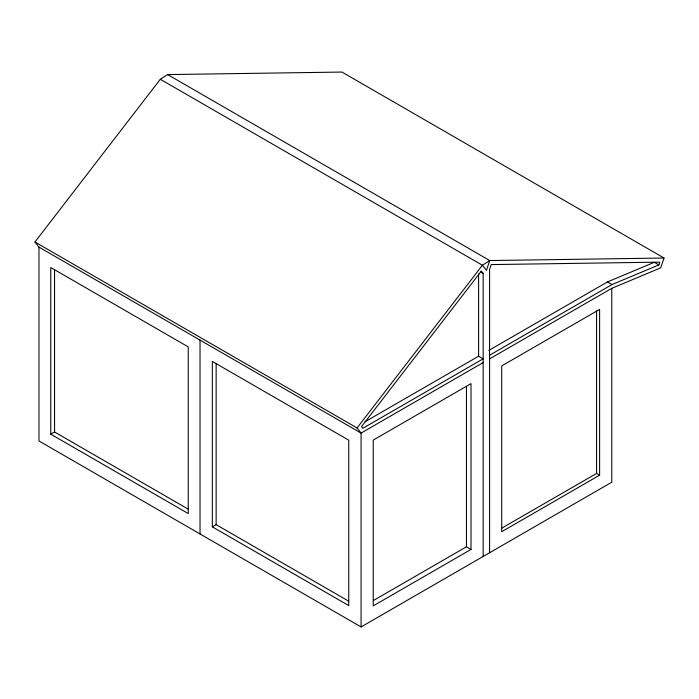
<?xml version="1.0" encoding="UTF-8"?>
<svg xmlns="http://www.w3.org/2000/svg" width="699" height="699" viewBox="0 0 699 699"><rect width="100%" height="100%" fill="white"/><g stroke="black" fill="none" stroke-linecap="round" stroke-linejoin="round"><path stroke-width="1.05" d="M489.58 355.232L611.983 284.563L658.886 264.921L659.821 262.142L491.205 264.589L489.58 269.377L489.58 552.743M483.158 362.589L361.077 433.074L38.969 247.114L34.95 241.994L160.298 79.275L167.646 74.583L341.951 72.058L664.05 258.027L660.721 267.831L611.774 288.338L489.58 358.884M611.774 288.338L611.774 482.205L361.077 626.942L361.077 433.074L357.049 427.954L482.397 265.236L489.754 260.552L664.05 258.027M50.756 434.175L188.241 513.547L188.241 346.896L50.756 267.516L50.756 434.175L54.557 431.982L188.276 509.178M364.904 421.838L478.605 356.193L483.158 358.823L362.886 428.269L361.549 426.565L481.358 271.029L483.158 273.318L483.158 556.456M488.793 350.426L607.431 281.933L654.325 262.291L658.886 264.921M212.339 526.845L348.757 605.605L348.757 440.187L212.339 361.427L212.339 526.845L216.14 524.652L348.792 601.236M373.371 600.537L466.451 546.801L471.004 549.431L471.004 383.646L373.231 440.09L373.231 605.884L471.004 549.431M501.524 528.304L596.579 473.433L599.611 475.18L599.611 309.395L501.733 365.9L501.733 531.694L599.611 475.18M607.431 281.933L611.983 284.563M167.646 74.583L489.754 260.552L486.425 270.356L482.397 265.236L160.298 79.275M480.423 271.736L483.158 273.318M34.95 241.994L357.049 427.954M361.077 626.942L38.969 440.973L38.969 247.114M596.579 310.906L596.579 473.433M478.605 273.929L478.605 356.193M466.451 386.468L466.451 546.801M216.14 363.585L216.14 524.652M200.028 340.09L200.028 533.957M54.557 269.683L54.557 431.982"/></g></svg>
